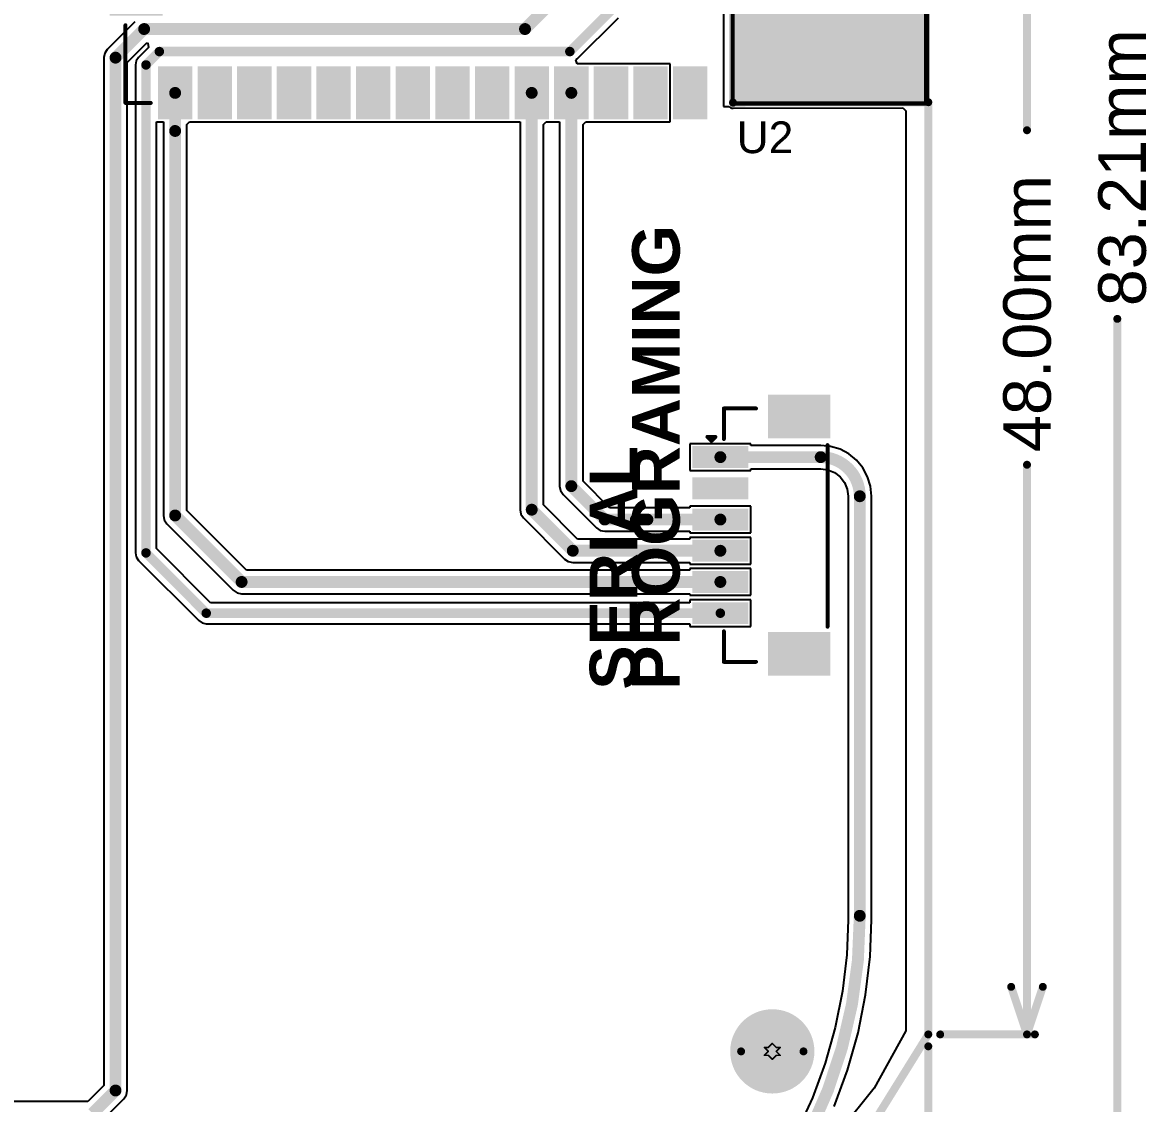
# Model space of a CAD drawing. Header units: inches. Extents: x -5 to 433, y -20 to 71.
# Drawn here: x 55.97 to 91.99, y -1.67 to 32.96 of the extents above; entities that cross this region are included whole.
import ezdxf

# ---------------------------------------------------------------- set-up
doc = ezdxf.new("R2010")
doc.units = ezdxf.units.IN
for name, color, linetype in [('Board Outline', 216, 'Continuous'), ('Bottom Layer', 5, 'Continuous'), ('Bottom Solder', 6, 'Continuous'), ('Deimensions', 6, 'Continuous'), ('Drill Drawing', 1, 'Continuous'), ('Keep-Out Layer', 6, 'Continuous'), ('Multi-Layer', 9, 'Continuous'), ('Pad Holes', 156, 'Continuous'), ('Top Layer', 1, 'Continuous'), ('Top Overlay', 2, 'Continuous'), ('Top Paste', 8, 'Continuous'), ('Top Solder', 216, 'Continuous')]:
    doc.layers.add(name, color=color, linetype=linetype)
doc.styles.add('Arial', font='', dxfattribs={"height": 0.2})
doc.styles.add('Arial_Bold', font='', dxfattribs={"height": 0.2})
doc.styles.get('Arial').set_extended_font_data('Arial')
doc.styles.get('Arial_Bold').set_extended_font_data('Arial', bold=True)

# ---------------------------------------------------------------- blocks, each defined once
blk = doc.blocks.new('38_SMD_M______10')
at = {"layer": 'Keep-Out Layer'}
blk.add_hatch(color=6, dxfattribs=at).paths.add_polyline_path([(-9.042692099999998, 10.28703302), (9.0421079, 10.28703302), (9.0421079, 16.38303302), (-9.042692099999998, 16.38303302)])
at = {"layer": 'Top Layer'}
for points in [[(-9.500000049999999, 9.330000389999999), (-8.00000051, 9.330000389999999), (-8.00000051, 8.42999965), (-9.500000049999999, 8.42999965)], [(8.00000051, 9.330000389999999), (9.500000049999999, 9.330000389999999), (9.500000049999999, 8.42999965), (8.00000051, 8.42999965)], [(-9.500000049999999, 8.060000389999999), (-8.00000051, 8.060000389999999), (-8.00000051, 7.15999965), (-9.500000049999999, 7.15999965)], [(8.00000051, 8.060000389999999), (9.500000049999999, 8.060000389999999), (9.500000049999999, 7.15999965), (8.00000051, 7.15999965)], [(-9.500000049999999, 6.790000389999999), (-8.00000051, 6.790000389999999), (-8.00000051, 5.88999965), (-9.500000049999999, 5.88999965)], [(8.00000051, 6.790000389999999), (9.500000049999999, 6.790000389999999), (9.500000049999999, 5.88999965), (8.00000051, 5.88999965)], [(-9.500000049999999, 5.52000039), (-8.00000051, 5.52000039), (-8.00000051, 4.61999965), (-9.500000049999999, 4.61999965)], [(8.00000051, 5.52000039), (9.500000049999999, 5.52000039), (9.500000049999999, 4.61999965), (8.00000051, 4.61999965)], [(-9.500000049999999, 4.250000389999999), (-8.00000051, 4.250000389999999), (-8.00000051, 3.34999965), (-9.500000049999999, 3.34999965)], [(8.00000051, 4.250000389999999), (9.500000049999999, 4.250000389999999), (9.500000049999999, 3.34999965), (8.00000051, 3.34999965)], [(-9.500000049999999, 2.98000039), (-8.00000051, 2.98000039), (-8.00000051, 2.07999965), (-9.500000049999999, 2.07999965)], [(-3.10000015, 3.01000033), (-2.19999941, 3.01000033), (-2.19999941, 2.10999959), (-3.10000015, 2.10999959)], [(-1.70000041, 3.01000033), (-0.7999996699999999, 3.01000033), (-0.7999996699999999, 2.10999959), (-1.70000041, 2.10999959)], [(-0.30000067, 3.01000033), (0.6000000699999999, 3.01000033), (0.6000000699999999, 2.10999959), (-0.30000067, 2.10999959)], [(8.00000051, 2.98000039), (9.500000049999999, 2.98000039), (9.500000049999999, 2.07999965), (8.00000051, 2.07999965)], [(-9.500000049999999, 1.71000039), (-8.00000051, 1.71000039), (-8.00000051, 0.80999965), (-9.500000049999999, 0.80999965)], [(-3.10000015, 1.61000059), (-2.19999941, 1.61000059), (-2.19999941, 0.7099998499999999), (-3.10000015, 0.7099998499999999)], [(-1.70000041, 1.61000059), (-0.7999996699999999, 1.61000059), (-0.7999996699999999, 0.7099998499999999), (-1.70000041, 0.7099998499999999)], [(-0.30000067, 1.61000059), (0.6000000699999999, 1.61000059), (0.6000000699999999, 0.7099998499999999), (-0.30000067, 0.7099998499999999)], [(8.00000051, 1.71000039), (9.500000049999999, 1.71000039), (9.500000049999999, 0.80999965), (8.00000051, 0.80999965)], [(-9.500000049999999, 0.44000039), (-8.00000051, 0.44000039), (-8.00000051, -0.46000035), (-9.500000049999999, -0.46000035)], [(8.00000051, 0.44000039), (9.500000049999999, 0.44000039), (9.500000049999999, -0.46000035), (8.00000051, -0.46000035)], [(-3.10000015, 0.21000085), (-2.19999941, 0.21000085), (-2.19999941, -0.68999989), (-3.10000015, -0.68999989)], [(-1.70000041, 0.21000085), (-0.7999996699999999, 0.21000085), (-0.7999996699999999, -0.68999989), (-1.70000041, -0.68999989)], [(-0.30000067, 0.21000085), (0.6000000699999999, 0.21000085), (0.6000000699999999, -0.68999989), (-0.30000067, -0.68999989)], [(-9.500000049999999, -0.82999961), (-8.00000051, -0.82999961), (-8.00000051, -1.73000035), (-9.500000049999999, -1.73000035)], [(8.00000051, -0.82999961), (9.500000049999999, -0.82999961), (9.500000049999999, -1.73000035), (8.00000051, -1.73000035)], [(-9.500000049999999, -2.09999961), (-8.00000051, -2.09999961), (-8.00000051, -3.00000035), (-9.500000049999999, -3.00000035)], [(8.00000051, -2.09999961), (9.500000049999999, -2.09999961), (9.500000049999999, -3.00000035), (8.00000051, -3.00000035)], [(-9.500000049999999, -3.36999961), (-8.00000051, -3.36999961), (-8.00000051, -4.270000349999999), (-9.500000049999999, -4.270000349999999)], [(8.00000051, -3.36999961), (9.500000049999999, -3.36999961), (9.500000049999999, -4.270000349999999), (8.00000051, -4.270000349999999)], [(-9.500000049999999, -4.63999961), (-8.00000051, -4.63999961), (-8.00000051, -5.54000035), (-9.500000049999999, -5.54000035)], [(8.00000051, -4.63999961), (9.500000049999999, -4.63999961), (9.500000049999999, -5.54000035), (8.00000051, -5.54000035)], [(-9.500000049999999, -5.90999961), (-8.00000051, -5.90999961), (-8.00000051, -6.810000349999999), (-9.500000049999999, -6.810000349999999)], [(8.00000051, -5.90999961), (9.500000049999999, -5.90999961), (9.500000049999999, -6.810000349999999), (8.00000051, -6.810000349999999)], [(-9.500000049999999, -7.179999609999999), (-8.00000051, -7.179999609999999), (-8.00000051, -8.080000349999999), (-9.500000049999999, -8.080000349999999)], [(8.00000051, -7.179999609999999), (9.500000049999999, -7.179999609999999), (9.500000049999999, -8.080000349999999), (8.00000051, -8.080000349999999)], [(-6.159999109999999, -9.62999979), (-6.159999109999999, -8.13000025), (-5.25999837, -8.13000025), (-5.25999837, -9.62999979)], [(-4.88999911, -9.62999979), (-4.88999911, -8.13000025), (-3.989998369999999, -8.13000025), (-3.989998369999999, -9.62999979)], [(-3.61999911, -9.62999979), (-3.61999911, -8.13000025), (-2.71999837, -8.13000025), (-2.71999837, -9.62999979)], [(-2.34999911, -9.62999979), (-2.34999911, -8.13000025), (-1.44999837, -8.13000025), (-1.44999837, -9.62999979)], [(-1.07999911, -9.62999979), (-1.07999911, -8.13000025), (-0.1799983700000001, -8.13000025), (-0.1799983699999999, -9.62999979)], [(0.1900008900000001, -9.62999979), (0.1900008899999998, -8.13000025), (1.09000163, -8.13000025), (1.09000163, -9.62999979)], [(1.46000089, -9.62999979), (1.46000089, -8.13000025), (2.36000163, -8.13000025), (2.36000163, -9.62999979)], [(2.73000089, -9.62999979), (2.73000089, -8.13000025), (3.63000163, -8.13000025), (3.63000163, -9.62999979)], [(4.00000089, -9.62999979), (4.00000089, -8.13000025), (4.900001629999999, -8.13000025), (4.900001629999999, -9.62999979)], [(5.270000889999999, -9.62999979), (5.270000889999999, -8.13000025), (6.17000163, -8.13000025), (6.17000163, -9.62999979)]]:
    blk.add_hatch(color=1, dxfattribs=at).paths.add_polyline_path(points)
at = {"layer": 'Top Overlay'}
for points in [[(-7.89911552, 15.21456444), (-5.43531552, 15.21456444), (-5.43531552, 15.74796444), (-7.89911552, 15.74796444)], [(-7.89911552, 11.58236444), (-7.187915519999999, 11.58236444), (-7.187915519999999, 15.74796444), (-7.89911552, 15.74796444)], [(-5.43531552, 15.74796444), (-6.146515519999999, 15.74796444), (-6.146515519999999, 11.58236444), (-5.43531552, 11.58236444)], [(-5.51151552, 15.21456444), (-2.97151552, 15.21456444), (-2.97151552, 15.74796444), (-5.51151552, 15.74796444)], [(-2.97151552, 13.20796444), (-2.97151552, 15.74796444), (-3.50491552, 15.74796444), (-3.50491552, 13.20796444)], [(-1.49831552, 15.21456444), (1.04168448, 15.21456444), (1.04168448, 15.74796444), (-1.49831552, 15.74796444)], [(-0.96491552, 13.20796444), (-0.96491552, 15.74796444), (-1.49831552, 15.74796444), (-1.49831552, 13.20796444)], [(0.5082844799999999, 15.74796444), (0.5082844799999999, 13.20796444), (1.04168448, 13.20796444), (1.04168448, 15.74796444)], [(2.51488448, 15.21456444), (5.05488448, 15.21456444), (5.05488448, 15.74796444), (2.51488448, 15.74796444)], [(3.04828448, 13.20796444), (3.04828448, 15.74796444), (2.51488448, 15.74796444), (2.51488448, 13.20796444)], [(5.05488448, 13.20796444), (5.05488448, 15.74796444), (4.52148448, 15.74796444), (4.52148448, 13.20796444)], [(7.06148448, 13.20796444), (7.06148448, 15.74796444), (6.52808448, 15.74796444), (6.52808448, 13.20796444)], [(-3.50491552, 13.20796444), (-0.96491552, 13.20796444), (-0.96491552, 13.74136444), (-3.50491552, 13.74136444)], [(0.5082844799999999, 13.20796444), (3.04828448, 13.20796444), (3.04828448, 13.74136444), (0.5082844799999999, 13.74136444)], [(4.52148448, 13.20796444), (7.06148448, 13.20796444), (7.06148448, 13.74136444), (4.52148448, 13.74136444)], [(-9.520572779999998, 9.3613986), (-7.540571659999999, 9.3613986), (-7.540571659999999, 9.801397719999999), (-9.520572779999998, 9.801397719999999)], [(-7.95859978, 8.327593199999999), (-7.540602139999999, 8.327593199999999), (-7.540602139999999, 9.405594599999999), (-7.95859978, 9.405594599999999)]]:
    blk.add_hatch(color=2, dxfattribs=at).paths.add_polyline_path(points)
at = {"layer": 'Top Paste'}
for points in [[(-9.500000049999999, 9.330000389999999), (-8.00000051, 9.330000389999999), (-8.00000051, 8.42999965), (-9.500000049999999, 8.42999965)], [(8.00000051, 9.330000389999999), (9.500000049999999, 9.330000389999999), (9.500000049999999, 8.42999965), (8.00000051, 8.42999965)], [(-9.500000049999999, 8.060000389999999), (-8.00000051, 8.060000389999999), (-8.00000051, 7.15999965), (-9.500000049999999, 7.15999965)], [(8.00000051, 8.060000389999999), (9.500000049999999, 8.060000389999999), (9.500000049999999, 7.15999965), (8.00000051, 7.15999965)], [(-9.500000049999999, 6.790000389999999), (-8.00000051, 6.790000389999999), (-8.00000051, 5.88999965), (-9.500000049999999, 5.88999965)], [(8.00000051, 6.790000389999999), (9.500000049999999, 6.790000389999999), (9.500000049999999, 5.88999965), (8.00000051, 5.88999965)], [(-9.500000049999999, 5.52000039), (-8.00000051, 5.52000039), (-8.00000051, 4.61999965), (-9.500000049999999, 4.61999965)], [(8.00000051, 5.52000039), (9.500000049999999, 5.52000039), (9.500000049999999, 4.61999965), (8.00000051, 4.61999965)], [(-9.500000049999999, 4.250000389999999), (-8.00000051, 4.250000389999999), (-8.00000051, 3.34999965), (-9.500000049999999, 3.34999965)], [(8.00000051, 4.250000389999999), (9.500000049999999, 4.250000389999999), (9.500000049999999, 3.34999965), (8.00000051, 3.34999965)], [(-9.500000049999999, 2.98000039), (-8.00000051, 2.98000039), (-8.00000051, 2.07999965), (-9.500000049999999, 2.07999965)], [(-3.10000015, 3.01000033), (-2.19999941, 3.01000033), (-2.19999941, 2.10999959), (-3.10000015, 2.10999959)], [(-1.70000041, 3.01000033), (-0.7999996699999999, 3.01000033), (-0.7999996699999999, 2.10999959), (-1.70000041, 2.10999959)], [(-0.30000067, 3.01000033), (0.6000000699999999, 3.01000033), (0.6000000699999999, 2.10999959), (-0.30000067, 2.10999959)], [(8.00000051, 2.98000039), (9.500000049999999, 2.98000039), (9.500000049999999, 2.07999965), (8.00000051, 2.07999965)], [(-9.500000049999999, 1.71000039), (-8.00000051, 1.71000039), (-8.00000051, 0.80999965), (-9.500000049999999, 0.80999965)], [(-3.10000015, 1.61000059), (-2.19999941, 1.61000059), (-2.19999941, 0.7099998499999999), (-3.10000015, 0.7099998499999999)], [(-1.70000041, 1.61000059), (-0.7999996699999999, 1.61000059), (-0.7999996699999999, 0.7099998499999999), (-1.70000041, 0.7099998499999999)], [(-0.30000067, 1.61000059), (0.6000000699999999, 1.61000059), (0.6000000699999999, 0.7099998499999999), (-0.30000067, 0.7099998499999999)], [(8.00000051, 1.71000039), (9.500000049999999, 1.71000039), (9.500000049999999, 0.80999965), (8.00000051, 0.80999965)], [(-9.500000049999999, 0.44000039), (-8.00000051, 0.44000039), (-8.00000051, -0.46000035), (-9.500000049999999, -0.46000035)], [(8.00000051, 0.44000039), (9.500000049999999, 0.44000039), (9.500000049999999, -0.46000035), (8.00000051, -0.46000035)], [(-3.10000015, 0.21000085), (-2.19999941, 0.21000085), (-2.19999941, -0.68999989), (-3.10000015, -0.68999989)], [(-1.70000041, 0.21000085), (-0.7999996699999999, 0.21000085), (-0.7999996699999999, -0.68999989), (-1.70000041, -0.68999989)], [(-0.30000067, 0.21000085), (0.6000000699999999, 0.21000085), (0.6000000699999999, -0.68999989), (-0.30000067, -0.68999989)], [(-9.500000049999999, -0.82999961), (-8.00000051, -0.82999961), (-8.00000051, -1.73000035), (-9.500000049999999, -1.73000035)], [(8.00000051, -0.82999961), (9.500000049999999, -0.82999961), (9.500000049999999, -1.73000035), (8.00000051, -1.73000035)], [(-9.500000049999999, -2.09999961), (-8.00000051, -2.09999961), (-8.00000051, -3.00000035), (-9.500000049999999, -3.00000035)], [(8.00000051, -2.09999961), (9.500000049999999, -2.09999961), (9.500000049999999, -3.00000035), (8.00000051, -3.00000035)], [(-9.500000049999999, -3.36999961), (-8.00000051, -3.36999961), (-8.00000051, -4.270000349999999), (-9.500000049999999, -4.270000349999999)], [(8.00000051, -3.36999961), (9.500000049999999, -3.36999961), (9.500000049999999, -4.270000349999999), (8.00000051, -4.270000349999999)], [(-9.500000049999999, -4.63999961), (-8.00000051, -4.63999961), (-8.00000051, -5.54000035), (-9.500000049999999, -5.54000035)], [(8.00000051, -4.63999961), (9.500000049999999, -4.63999961), (9.500000049999999, -5.54000035), (8.00000051, -5.54000035)], [(-9.500000049999999, -5.90999961), (-8.00000051, -5.90999961), (-8.00000051, -6.810000349999999), (-9.500000049999999, -6.810000349999999)], [(8.00000051, -5.90999961), (9.500000049999999, -5.90999961), (9.500000049999999, -6.810000349999999), (8.00000051, -6.810000349999999)], [(-9.500000049999999, -7.179999609999999), (-8.00000051, -7.179999609999999), (-8.00000051, -8.080000349999999), (-9.500000049999999, -8.080000349999999)], [(8.00000051, -7.179999609999999), (9.500000049999999, -7.179999609999999), (9.500000049999999, -8.080000349999999), (8.00000051, -8.080000349999999)], [(-6.159999109999999, -9.62999979), (-6.159999109999999, -8.13000025), (-5.25999837, -8.13000025), (-5.25999837, -9.62999979)], [(-4.88999911, -9.62999979), (-4.88999911, -8.13000025), (-3.989998369999999, -8.13000025), (-3.989998369999999, -9.62999979)], [(-3.61999911, -9.62999979), (-3.61999911, -8.13000025), (-2.71999837, -8.13000025), (-2.71999837, -9.62999979)], [(-2.34999911, -9.62999979), (-2.34999911, -8.13000025), (-1.44999837, -8.13000025), (-1.44999837, -9.62999979)], [(-1.07999911, -9.62999979), (-1.07999911, -8.13000025), (-0.1799983700000001, -8.13000025), (-0.1799983699999999, -9.62999979)], [(0.1900008900000001, -9.62999979), (0.1900008899999998, -8.13000025), (1.09000163, -8.13000025), (1.09000163, -9.62999979)], [(1.46000089, -9.62999979), (1.46000089, -8.13000025), (2.36000163, -8.13000025), (2.36000163, -9.62999979)], [(2.73000089, -9.62999979), (2.73000089, -8.13000025), (3.63000163, -8.13000025), (3.63000163, -9.62999979)], [(4.00000089, -9.62999979), (4.00000089, -8.13000025), (4.900001629999999, -8.13000025), (4.900001629999999, -9.62999979)], [(5.270000889999999, -9.62999979), (5.270000889999999, -8.13000025), (6.17000163, -8.13000025), (6.17000163, -9.62999979)]]:
    blk.add_hatch(color=8, dxfattribs=at).paths.add_polyline_path(points)
at = {"layer": 'Top Solder'}
for points in [[(-9.601600049999998, 9.43160039), (-7.89840051, 9.43160039), (-7.89840051, 8.32839965), (-9.601600049999998, 8.32839965)], [(7.89840051, 9.43160039), (9.601600049999998, 9.43160039), (9.601600049999998, 8.32839965), (7.89840051, 8.32839965)], [(-9.601600049999998, 8.161600389999998), (-7.89840051, 8.161600389999998), (-7.89840051, 7.058399649999999), (-9.601600049999998, 7.058399649999999)], [(7.89840051, 8.161600389999998), (9.601600049999998, 8.161600389999998), (9.601600049999998, 7.058399649999999), (7.89840051, 7.058399649999999)], [(-9.601600049999998, 6.89160039), (-7.89840051, 6.89160039), (-7.89840051, 5.78839965), (-9.601600049999998, 5.78839965)], [(7.89840051, 6.89160039), (9.601600049999998, 6.89160039), (9.601600049999998, 5.78839965), (7.89840051, 5.78839965)], [(-9.601600049999998, 5.621600389999999), (-7.89840051, 5.621600389999999), (-7.89840051, 4.51839965), (-9.601600049999998, 4.51839965)], [(7.89840051, 5.621600389999999), (9.601600049999998, 5.621600389999999), (9.601600049999998, 4.51839965), (7.89840051, 4.51839965)], [(-9.601600049999998, 4.35160039), (-7.89840051, 4.35160039), (-7.89840051, 3.24839965), (-9.601600049999998, 3.24839965)], [(7.89840051, 4.35160039), (9.601600049999998, 4.35160039), (9.601600049999998, 3.24839965), (7.89840051, 3.24839965)], [(-9.601600049999998, 3.08160039), (-7.89840051, 3.08160039), (-7.89840051, 1.97839965), (-9.601600049999998, 1.97839965)], [(-3.20160015, 3.11160033), (-2.09839941, 3.11160033), (-2.09839941, 2.00839959), (-3.20160015, 2.00839959)], [(-1.80160041, 3.11160033), (-0.69839967, 3.11160033), (-0.69839967, 2.00839959), (-1.80160041, 2.00839959)], [(-0.40160067, 3.11160033), (0.7016000699999999, 3.11160033), (0.7016000699999999, 2.00839959), (-0.40160067, 2.00839959)], [(7.89840051, 3.08160039), (9.601600049999998, 3.08160039), (9.601600049999998, 1.97839965), (7.89840051, 1.97839965)], [(-9.601600049999998, 1.81160039), (-7.89840051, 1.81160039), (-7.89840051, 0.70839965), (-9.601600049999998, 0.70839965)], [(7.89840051, 1.81160039), (9.601600049999998, 1.81160039), (9.601600049999998, 0.70839965), (7.89840051, 0.70839965)], [(-3.20160015, 1.71160059), (-2.09839941, 1.71160059), (-2.09839941, 0.60839985), (-3.20160015, 0.60839985)], [(-1.80160041, 1.71160059), (-0.69839967, 1.71160059), (-0.69839967, 0.60839985), (-1.80160041, 0.60839985)], [(-0.40160067, 1.71160059), (0.7016000699999999, 1.71160059), (0.7016000699999999, 0.60839985), (-0.40160067, 0.60839985)], [(-9.601600049999998, 0.54160039), (-7.89840051, 0.54160039), (-7.89840051, -0.56160035), (-9.601600049999998, -0.56160035)], [(7.89840051, 0.54160039), (9.601600049999998, 0.54160039), (9.601600049999998, -0.56160035), (7.89840051, -0.56160035)], [(-3.20160015, 0.31160085), (-2.09839941, 0.31160085), (-2.09839941, -0.79159989), (-3.20160015, -0.79159989)], [(-1.80160041, 0.31160085), (-0.69839967, 0.31160085), (-0.69839967, -0.79159989), (-1.80160041, -0.79159989)], [(-0.40160067, 0.31160085), (0.7016000699999999, 0.31160085), (0.7016000699999999, -0.79159989), (-0.40160067, -0.79159989)], [(-9.601600049999998, -0.72839961), (-7.89840051, -0.72839961), (-7.89840051, -1.83160035), (-9.601600049999998, -1.83160035)], [(7.89840051, -0.72839961), (9.601600049999998, -0.72839961), (9.601600049999998, -1.83160035), (7.89840051, -1.83160035)], [(-9.601600049999998, -1.99839961), (-7.89840051, -1.99839961), (-7.89840051, -3.10160035), (-9.601600049999998, -3.10160035)], [(7.89840051, -1.99839961), (9.601600049999998, -1.99839961), (9.601600049999998, -3.10160035), (7.89840051, -3.10160035)], [(-9.601600049999998, -3.268399609999999), (-7.89840051, -3.268399609999999), (-7.89840051, -4.37160035), (-9.601600049999998, -4.37160035)], [(7.89840051, -3.268399609999999), (9.601600049999998, -3.268399609999999), (9.601600049999998, -4.37160035), (7.89840051, -4.37160035)], [(-9.601600049999998, -4.53839961), (-7.89840051, -4.53839961), (-7.89840051, -5.64160035), (-9.601600049999998, -5.64160035)], [(7.89840051, -4.53839961), (9.601600049999998, -4.53839961), (9.601600049999998, -5.64160035), (7.89840051, -5.64160035)], [(-9.601600049999998, -5.808399609999999), (-7.89840051, -5.808399609999999), (-7.89840051, -6.91160035), (-9.601600049999998, -6.91160035)], [(7.89840051, -5.808399609999999), (9.601600049999998, -5.808399609999999), (9.601600049999998, -6.91160035), (7.89840051, -6.91160035)], [(-9.601600049999998, -7.078399609999999), (-7.89840051, -7.078399609999999), (-7.89840051, -8.18160035), (-9.601600049999998, -8.18160035)], [(7.89840051, -7.078399609999999), (9.601600049999998, -7.078399609999999), (9.601600049999998, -8.18160035), (7.89840051, -8.18160035)], [(-6.26159911, -9.731599789999999), (-6.26159911, -8.02840025), (-5.15839837, -8.02840025), (-5.15839837, -9.731599789999999)], [(-4.991599109999999, -9.731599789999999), (-4.991599109999999, -8.02840025), (-3.88839837, -8.02840025), (-3.88839837, -9.731599789999999)], [(-3.72159911, -9.731599789999999), (-3.72159911, -8.02840025), (-2.61839837, -8.02840025), (-2.61839837, -9.731599789999999)], [(-2.45159911, -9.731599789999999), (-2.45159911, -8.02840025), (-1.34839837, -8.02840025), (-1.34839837, -9.731599789999999)], [(-1.18159911, -9.731599789999999), (-1.18159911, -8.02840025), (-0.0783983700000001, -8.02840025), (-0.0783983699999999, -9.731599789999999)], [(0.0884008900000001, -9.731599789999999), (0.0884008899999998, -8.02840025), (1.19160163, -8.02840025), (1.19160163, -9.731599789999999)], [(1.35840089, -9.731599789999999), (1.35840089, -8.02840025), (2.46160163, -8.02840025), (2.46160163, -9.731599789999999)], [(2.62840089, -9.731599789999999), (2.62840089, -8.02840025), (3.73160163, -8.02840025), (3.73160163, -9.731599789999999)], [(3.89840089, -9.731599789999999), (3.89840089, -8.02840025), (5.00160163, -8.02840025), (5.00160163, -9.731599789999999)], [(5.16840089, -9.731599789999999), (5.16840089, -8.02840025), (6.27160163, -8.02840025), (6.27160163, -9.731599789999999)]]:
    blk.add_hatch(color=216, dxfattribs=at).paths.add_polyline_path(points)
at = {"layer": 'Top Overlay'}
for points, const_width in [([(-9.0956003, 16.43400066), (9.0910029, 16.4340032)], 0.127), ([(-9.0956003, 10.24400034), (-9.0956003, 16.43400066)], 0.127), ([(9.0910029, 10.24400288), (9.0910029, 16.4340032)], 0.127), ([(-9.0956003, 10.24400034), (9.08580606, 10.24400288)], 0.127), ([(-9.8044, 8.737599999999999), (-9.8044, 8.991599999999998)], 0.1999996), ([(-9.6774, 8.8646), (-9.8044, 8.991599999999998)], 0.1999996), ([(-9.8044, 8.737599999999999), (-9.6774, 8.8646)], 0.1999996), ([(-9.0891995, -9.222201519999999), (-9.0891995, -8.40940152)], 0.127), ([(9.0718005, -9.222201519999999), (9.0718005, -8.40940152)], 0.127), ([(-6.599999499999999, -9.222201519999999), (-9.0891995, -9.222201519999999)], 0.127), ([(9.0718005, -9.222201519999999), (6.582600499999999, -9.222201519999999)], 0.127)]:
    blk.add_lwpolyline(points, dxfattribs=dict(at, const_width=const_width))
for points, const_width in [([(-9.1273503, 16.43400066, 1), (-9.0638503, 16.43400066, 1)], 0.0635), ([(-9.1273503, 16.43400066, 1), (-9.0638503, 16.43400066, 1)], 0.0635), ([(9.0592529, 16.4340032, 1), (9.1227529, 16.4340032, 1)], 0.0635), ([(9.0592529, 16.4340032, 1), (9.1227529, 16.4340032, 1)], 0.0635), ([(-9.1273503, 10.24400034, 1), (-9.0638503, 10.24400034, 1)], 0.0635), ([(-9.1273503, 10.24400034, 1), (-9.0638503, 10.24400034, 1)], 0.0635), ([(9.05405606, 10.24400288, 1), (9.11755606, 10.24400288, 1)], 0.0635), ([(9.0592529, 10.24400288, 1), (9.1227529, 10.24400288, 1)], 0.0635), ([(-9.854399899999999, 8.991599999999998, 1), (-9.7544001, 8.991599999999998, 1)], 0.0999998), ([(-9.854399899999999, 8.991599999999998, 1), (-9.7544001, 8.991599999999998, 1)], 0.0999998), ([(-9.854399899999999, 8.737599999999999, 1), (-9.7544001, 8.737599999999999, 1)], 0.0999998), ([(-9.854399899999999, 8.737599999999999, 1), (-9.7544001, 8.737599999999999, 1)], 0.0999998), ([(-9.7273999, 8.8646, 1), (-9.6274001, 8.8646, 1)], 0.0999998), ([(-9.7273999, 8.8646, 1), (-9.6274001, 8.8646, 1)], 0.0999998), ([(-9.120949499999998, -8.40940152, 1), (-9.057449499999999, -8.40940152, 1)], 0.0635), ([(9.0400505, -8.40940152, 1), (9.103550499999999, -8.40940152, 1)], 0.0635), ([(-9.120949499999998, -9.222201519999999, 1), (-9.057449499999999, -9.222201519999999, 1)], 0.0635), ([(-9.120949499999998, -9.222201519999999, 1), (-9.057449499999999, -9.222201519999999, 1)], 0.0635), ([(-6.6317495, -9.222201519999999, 1), (-6.568249499999999, -9.222201519999999, 1)], 0.0635), ([(6.5508505, -9.222201519999999, 1), (6.6143505, -9.222201519999999, 1)], 0.0635), ([(9.0400505, -9.222201519999999, 1), (9.103550499999999, -9.222201519999999, 1)], 0.0635), ([(9.0400505, -9.222201519999999, 1), (9.103550499999999, -9.222201519999999, 1)], 0.0635)]:
    blk.add_lwpolyline(points, format="xyb", close=True, dxfattribs=dict(at, const_width=const_width))
blk = doc.blocks.new('V________T______27')
at = {"layer": 'Top Layer'}
for points in [[(-4.39999755, 2.16249885), (-3.199997409999999, 2.16249885), (-3.199997409999999, 0.36249991), (-4.39999755, 0.36249991)], [(3.20000249, 2.16249885), (4.400002629999999, 2.16249885), (4.400002629999999, 0.36249991), (3.20000249, 0.36249991)], [(-2.74999704, -0.46249971), (-2.24999804, -0.46249971), (-2.24999804, -2.06249905), (-2.74999704, -2.06249905)], [(-1.7499965, -0.46249971), (-1.2499975, -0.46249971), (-1.2499975, -2.06249905), (-1.7499965, -2.06249905)], [(-0.7499959599999999, -0.46249971), (-0.24999696, -0.46249971), (-0.24999696, -2.06249905), (-0.7499959599999999, -2.06249905)], [(0.25000204, -0.46249971), (0.75000104, -0.46249971), (0.75000104, -2.06249905), (0.25000204, -2.06249905)], [(1.25000258, -0.46249971), (1.75000158, -0.46249971), (1.75000158, -2.06249905), (1.25000258, -2.06249905)], [(2.25000312, -0.46249971), (2.75000212, -0.46249971), (2.75000212, -2.06249905), (2.25000312, -2.06249905)]]:
    blk.add_hatch(color=1, dxfattribs=at).paths.add_polyline_path(points)
at = {"layer": 'Top Paste'}
for points in [[(-4.39999755, 2.16249885), (-3.199997409999999, 2.16249885), (-3.199997409999999, 0.36249991), (-4.39999755, 0.36249991)], [(3.20000249, 2.16249885), (4.400002629999999, 2.16249885), (4.400002629999999, 0.36249991), (3.20000249, 0.36249991)], [(-2.74999704, -0.46249971), (-2.24999804, -0.46249971), (-2.24999804, -2.06249905), (-2.74999704, -2.06249905)], [(-1.7499965, -0.46249971), (-1.2499975, -0.46249971), (-1.2499975, -2.06249905), (-1.7499965, -2.06249905)], [(-0.7499959599999999, -0.46249971), (-0.24999696, -0.46249971), (-0.24999696, -2.06249905), (-0.7499959599999999, -2.06249905)], [(0.25000204, -0.46249971), (0.75000104, -0.46249971), (0.75000104, -2.06249905), (0.25000204, -2.06249905)], [(1.25000258, -0.46249971), (1.75000158, -0.46249971), (1.75000158, -2.06249905), (1.25000258, -2.06249905)], [(2.25000312, -0.46249971), (2.75000212, -0.46249971), (2.75000212, -2.06249905), (2.25000312, -2.06249905)]]:
    blk.add_hatch(color=8, dxfattribs=at).paths.add_polyline_path(points)
at = {"layer": 'Top Solder'}
for points in [[(-4.50159755, 2.26409885), (-3.09839741, 2.26409885), (-3.09839741, 0.26089991), (-4.50159755, 0.26089991)], [(3.09840249, 2.26409885), (4.50160263, 2.26409885), (4.50160263, 0.26089991), (3.09840249, 0.26089991)], [(-2.85159704, -0.36089971), (-2.14839804, -0.36089971), (-2.14839804, -2.16409905), (-2.85159704, -2.16409905)], [(-1.8515965, -0.36089971), (-1.1483975, -0.36089971), (-1.1483975, -2.16409905), (-1.8515965, -2.16409905)], [(-0.8515959599999999, -0.36089971), (-0.14839696, -0.36089971), (-0.14839696, -2.16409905), (-0.8515959599999999, -2.16409905)], [(0.14840204, -0.36089971), (0.8516010399999999, -0.36089971), (0.8516010399999999, -2.16409905), (0.14840204, -2.16409905)], [(1.14840258, -0.36089971), (1.85160158, -0.36089971), (1.85160158, -2.16409905), (1.14840258, -2.16409905)], [(2.14840312, -0.36089971), (2.85160212, -0.36089971), (2.85160212, -2.16409905), (2.14840312, -2.16409905)]]:
    blk.add_hatch(color=216, dxfattribs=at).paths.add_polyline_path(points)
at = {"layer": 'Top Overlay', "const_width": 0.127}
for points in [[(2.9322014, 2.1731986), (-2.884398599999999, 2.1731986)], [(-4.0591994, -1.15000024), (-4.0591994, -0.12040108)], [(4.059204479999999, -1.15000024), (4.059204479999999, -0.12040108)], [(-3.08040024, -1.15000024), (-4.0591994, -1.15000024)], [(-3.1496, -1.6764), (-3.1496, -1.4224)], [(-3.0226, -1.5494), (-3.1496, -1.4224)], [(4.059204479999999, -1.15000024), (3.08040532, -1.15000024)], [(-3.1496, -1.6764), (-3.0226, -1.5494)]]:
    blk.add_lwpolyline(points, dxfattribs=at)
at = {"layer": 'Top Overlay', "const_width": 0.0635}
for points in [[(-2.9161486, 2.1731986, 1), (-2.8526486, 2.1731986, 1)], [(2.9004514, 2.1731986, 1), (2.9639514, 2.1731986, 1)], [(-4.0909494, -0.12040108, 1), (-4.0274494, -0.12040108, 1)], [(4.02745448, -0.12040108, 1), (4.09095448, -0.12040108, 1)], [(-4.0909494, -1.15000024, 1), (-4.0274494, -1.15000024, 1)], [(-4.0909494, -1.15000024, 1), (-4.0274494, -1.15000024, 1)], [(-3.18135, -1.4224, 1), (-3.11785, -1.4224, 1)], [(-3.18135, -1.4224, 1), (-3.11785, -1.4224, 1)], [(-3.11215024, -1.15000024, 1), (-3.04865024, -1.15000024, 1)], [(3.04865532, -1.15000024, 1), (3.11215532, -1.15000024, 1)], [(4.02745448, -1.15000024, 1), (4.09095448, -1.15000024, 1)], [(4.02745448, -1.15000024, 1), (4.09095448, -1.15000024, 1)], [(-3.18135, -1.6764, 1), (-3.11785, -1.6764, 1)], [(-3.18135, -1.6764, 1), (-3.11785, -1.6764, 1)], [(-3.05435, -1.5494, 1), (-2.99085, -1.5494, 1)], [(-3.05435, -1.5494, 1), (-2.99085, -1.5494, 1)]]:
    blk.add_lwpolyline(points, format="xyb", close=True, dxfattribs=at)

msp = doc.modelspace()

# ---------------------------------------------------------------- hatches: boundary and pattern name
at = {"layer": 'Bottom Layer'}
h = msp.add_hatch(color=5, dxfattribs=at)
edge = h.paths.add_edge_path()
edge.add_arc((79.99999747999999, 0), 1.29999994, 0, 360)
at = {"layer": 'Bottom Solder'}
h = msp.add_hatch(color=6, dxfattribs=at)
edge = h.paths.add_edge_path()
edge.add_arc((79.99999747999999, 0), 1.34999984, 0, 360)
at = {"layer": 'Multi-Layer'}
h = msp.add_hatch(color=9, dxfattribs=at)
edge = h.paths.add_edge_path()
edge.add_arc((79.99999747999999, 0), 1.29999994, 0, 360)
at = {"layer": 'Pad Holes'}
h = msp.add_hatch(color=7, dxfattribs=at)
edge = h.paths.add_edge_path()
edge.add_arc((79.99999747999999, 0), 1.00000054, 0, 360)
at = {"layer": 'Top Layer'}
h = msp.add_hatch(color=1, dxfattribs=at)
edge = h.paths.add_edge_path()
edge.add_arc((79.99999747999999, 0), 1.29999994, 0, 360)
at = {"layer": 'Top Solder'}
h = msp.add_hatch(color=216, dxfattribs=at)
edge = h.paths.add_edge_path()
edge.add_arc((79.99999747999999, 0), 1.34999984, 0, 360)

# ---------------------------------------------------------------- linework, layer by layer
at = {"layer": 'Board Outline', "const_width": 0.254}
for points in [[(78.74, 30.39272305999999), (78.74, 48.53272234)], [(78.74, 30.39905528), (84.999957, 30.41005094)], [(84.99995192, 30.41035066), (84.99995953999999, 0.54372002)]]:
    msp.add_lwpolyline(points, dxfattribs=at)
at = {"layer": 'Board Outline', "const_width": 0.127}
for points in [[(78.6765, 30.39905528, 1), (78.8035, 30.39905528, 1)], [(78.6765, 30.39272305999999, 1), (78.8035, 30.39272305999999, 1)], [(84.93645192, 30.41035066, 1), (85.06345191999999, 30.41035066, 1)], [(84.93645699999999, 30.41005094, 1), (85.063457, 30.41005094, 1)], [(84.93645954, 0.54372002, 1), (85.06345954, 0.54372002, 1)], [(84.93645954, 0.54371748, 1), (85.06345954, 0.54371748, 1)], [(78.93649694, 0, 1), (79.06349694, 0, 1)], [(78.93649694, 0, 1), (79.06349694, 0, 1)], [(80.93649801999999, 0, 1), (81.06349802, 0, 1)], [(80.93649801999999, 0, 1), (81.06349802, 0, 1)]]:
    msp.add_lwpolyline(points, format="xyb", close=True, dxfattribs=at)
at = {"layer": 'Board Outline', "const_width": 0.254}
for points in [[(78.99999693999999, 0, -0.9999999999999999), (80.99999802, 0)], [(84.99995953999999, 0.54371748, -0.1328661080866542), (72.1950042, -12.50003088)], [(80.99999802, 0, -0.9999999999999999), (78.99999693999999, 0)]]:
    msp.add_lwpolyline(points, format="xyb", dxfattribs=at)
at = {"layer": 'Deimensions', "const_width": 0.254}
for points in [[(88.1634, 29.51159706), (88.1634, 48.543718)], [(91.059, -12.50003088), (91.059, 23.46954412)], [(88.1634, 0.54372002), (88.1634, 18.796)], [(87.6554, 2.06772002), (88.1634, 0.54372002)], [(88.1634, 0.54372002), (88.67139999999999, 2.06772002)], [(85.38095953999999, 0.54372002), (88.41739999999999, 0.54372002)], [(84.99995953999999, -18.6944), (84.99995953999999, 0.16271748)]]:
    msp.add_lwpolyline(points, dxfattribs=at)
at = {"layer": 'Deimensions', "const_width": 0.127}
for points in [[(88.0999, 29.51159706, 1), (88.2269, 29.51159706, 1)], [(90.99549999999999, 23.46954412, 1), (91.12249999999999, 23.46954412, 1)], [(88.0999, 18.796, 1), (88.2269, 18.796, 1)], [(87.5919, 2.06772002, 1), (87.71889999999999, 2.06772002, 1)], [(88.6079, 2.06772002, 1), (88.7349, 2.06772002, 1)], [(85.31745954, 0.54372002, 1), (85.44445954, 0.54372002, 1)], [(88.0999, 0.54372002, 1), (88.2269, 0.54372002, 1)], [(88.0999, 0.54372002, 1), (88.2269, 0.54372002, 1)], [(88.0999, 0.54372002, 1), (88.2269, 0.54372002, 1)], [(88.3539, 0.54372002, 1), (88.48089999999999, 0.54372002, 1)], [(84.93645954, 0.16271748, 1), (85.06345954, 0.16271748, 1)]]:
    msp.add_lwpolyline(points, format="xyb", close=True, dxfattribs=at)
at = {"layer": 'Drill Drawing', "const_width": 0.0508}
for points in [[(79.74599747999999, 0.127), (79.87299748, 0)], [(79.74599747999999, 0.127), (79.87299748, 0.127)], [(79.74599747999999, -0.127), (79.87299748, 0)], [(79.87299748, 0.127), (79.99999747999999, 0.254)], [(79.99999747999999, 0.254), (80.12699748, 0.127)], [(80.12699748, 0.127), (80.25399748, 0.127)], [(80.12699748, 0), (80.25399748, 0.127)], [(80.12699748, 0), (80.25399748, -0.127)], [(79.74599747999999, -0.127), (79.87299748, -0.127)], [(79.87299748, -0.127), (79.99999747999999, -0.254)], [(79.99999747999999, -0.254), (80.12699748, -0.127)], [(80.12699748, -0.127), (80.25399748, -0.127)]]:
    msp.add_lwpolyline(points, dxfattribs=at)
at = {"layer": 'Drill Drawing', "const_width": 0.0254}
for points in [[(79.73329747999999, 0.127, 1), (79.75869748, 0.127, 1)], [(79.73329747999999, 0.127, 1), (79.75869748, 0.127, 1)], [(79.86029748, 0.127, 1), (79.88569747999999, 0.127, 1)], [(79.86029748, 0.127, 1), (79.88569747999999, 0.127, 1)], [(79.86029748, 0, 1), (79.88569747999999, 0, 1)], [(79.86029748, 0, 1), (79.88569747999999, 0, 1)], [(79.98729748, 0.254, 1), (80.01269748, 0.254, 1)], [(79.98729748, 0.254, 1), (80.01269748, 0.254, 1)], [(80.11429748, 0.127, 1), (80.13969748, 0.127, 1)], [(80.11429748, 0.127, 1), (80.13969748, 0.127, 1)], [(80.11429748, 0, 1), (80.13969748, 0, 1)], [(80.11429748, 0, 1), (80.13969748, 0, 1)], [(80.24129748, 0.127, 1), (80.26669747999999, 0.127, 1)], [(80.24129748, 0.127, 1), (80.26669747999999, 0.127, 1)], [(79.73329747999999, -0.127, 1), (79.75869748, -0.127, 1)], [(79.73329747999999, -0.127, 1), (79.75869748, -0.127, 1)], [(79.86029748, -0.127, 1), (79.88569747999999, -0.127, 1)], [(79.86029748, -0.127, 1), (79.88569747999999, -0.127, 1)], [(79.98729748, -0.254, 1), (80.01269748, -0.254, 1)], [(79.98729748, -0.254, 1), (80.01269748, -0.254, 1)], [(80.11429748, -0.127, 1), (80.13969748, -0.127, 1)], [(80.11429748, -0.127, 1), (80.13969748, -0.127, 1)], [(80.24129748, -0.127, 1), (80.26669747999999, -0.127, 1)], [(80.24129748, -0.127, 1), (80.26669747999999, -0.127, 1)]]:
    msp.add_lwpolyline(points, format="xyb", close=True, dxfattribs=at)
at = {"layer": 'Multi-Layer'}
for p, q in [((78.73999745999998, 30.3971071), (78.74, 48.5327198)), ((84.9999697, 48.543718), (84.9999697, 30.41073674)), ((84.9999697, 30.41073674), (78.73999745999998, 30.3971071))]:
    msp.add_line(p, q, dxfattribs=at)
at = {"layer": 'Top Layer'}
for p, q in [((78.4352, 45.69581412), (78.4352, 30.2768)), ((59.56361975999999, 32.98379992), (58.68310843999999, 32.10328605999999)), ((73.74898889999999, 31.7946659), (75.0664615, 33.11213849999999)), ((58.68310843999999, 32.10328605999999), (58.60170652, 31.98146003999999)), ((59.32415364, 31.68221502), (59.94471627999999, 32.30277512)), ((60.00755842, 32.16411144), (59.6864694, 31.84302242)), ((59.94471627999999, 32.30277512), (59.97154883999999, 32.3077078)), ((59.97154883999999, 32.3077078), (59.97835857999999, 32.30293514)), ((59.97835857999999, 32.30293514), (60.00755842, 32.16411144)), ((58.60170652, 31.98146003999999), (58.57312136, 31.837757)), ((58.57312136, 31.837757), (58.57312136, -1.09655102)), ((59.61349011999999, 31.73379988), (59.58786152, 31.60496092)), ((59.6864694, 31.84302242), (59.61349011999999, 31.73379988)), ((73.70219447999999, 31.7633985), (73.74898889999999, 31.7946659)), ((73.74071866, 31.63639849999999), (73.70219447999999, 31.7633985)), ((59.32415364, -1.25209554), (59.32415364, 31.68221502)), ((59.58786152, 31.60496092), (59.58786152, 15.97067164)), ((74.07359836, 31.63639849999999), (73.74071866, 31.63639849999999)), ((74.2006009, 31.63640104), (74.07359836, 31.63639849999999)), ((74.31320163999999, 31.63639849999999), (74.2006009, 31.63640104)), ((75.34359836, 31.63639849999999), (74.31320163999999, 31.63639849999999)), ((75.4706009, 31.63640104), (75.34359836, 31.63639849999999)), ((75.58320164, 31.63639849999999), (75.4706009, 31.63640104)), ((76.72619909999999, 31.63639849999999), (75.58320164, 31.63639849999999)), ((76.72619909999999, 29.7808015), (76.72619909999999, 31.63639849999999)), ((78.4352, 30.2768), (78.60654586, 30.2768)), ((78.60654586, 30.2768), (78.61181128, 30.26892092)), ((78.61181128, 30.26892092), (78.61197891999998, 30.26880916)), ((78.61197891999998, 30.26880916), (78.61209068, 30.26864152)), ((78.61209068, 30.26864152), (78.64152166, 30.24906828)), ((78.64152166, 30.24906828), (78.67062498, 30.22962458)), ((78.67062498, 30.22962458), (78.67082056, 30.22958648)), ((78.67082056, 30.22958648), (78.6709882, 30.22947472)), ((78.6709882, 30.22947472), (78.7055322, 30.22268022)), ((78.7055322, 30.22268022), (78.73999745999998, 30.21582476)), ((78.73999745999998, 30.21582476), (78.74019304, 30.21586286)), ((78.74019304, 30.21586286), (78.74039116, 30.21582476)), ((78.74039116, 30.21582476), (84.18646104, 30.22768148)), ((84.18646104, 30.22768148), (84.27636179999999, 30.1379763)), ((84.27636179999999, 30.1379763), (84.27636179999999, 0.65840102)), ((60.26120027999999, 16.11012526), (60.26120027999999, 29.7808015)), ((60.26120027999999, 29.7808015), (60.48288385999999, 29.7808015)), ((60.48288385999999, 29.7808015), (60.48288385999999, 29.4894)), ((61.23391613999999, 29.69099726), (61.32372038, 29.7808015)), ((61.23391613999999, 29.4894), (61.23391613999999, 29.69099726)), ((61.32372038, 29.7808015), (61.4861991, 29.78079896)), ((61.4861991, 29.78079896), (61.61320163999999, 29.7808015)), ((61.61320163999999, 29.7808015), (62.64359836, 29.7808015)), ((62.64359836, 29.7808015), (62.7561991, 29.78079896)), ((62.7561991, 29.78079896), (62.88320164, 29.7808015)), ((62.88320164, 29.7808015), (63.91359835999999, 29.7808015)), ((63.91359835999999, 29.7808015), (64.02619909999999, 29.78079896)), ((64.02619909999999, 29.78079896), (64.15320163999999, 29.7808015)), ((64.15320163999999, 29.7808015), (65.18359836, 29.7808015)), ((65.18359836, 29.7808015), (65.2961991, 29.78079896)), ((65.2961991, 29.78079896), (65.42320163999999, 29.7808015)), ((65.42320163999999, 29.7808015), (66.45359836, 29.7808015)), ((66.45359836, 29.7808015), (66.56619909999999, 29.78079896)), ((66.56619909999999, 29.78079896), (66.69320164, 29.7808015)), ((66.69320164, 29.7808015), (67.72359836, 29.7808015)), ((67.72359836, 29.7808015), (67.8361991, 29.78079896)), ((67.8361991, 29.78079896), (67.96320164, 29.7808015)), ((67.96320164, 29.7808015), (68.99359836, 29.7808015)), ((68.99359836, 29.7808015), (69.1061991, 29.78079896)), ((69.1061991, 29.78079896), (69.23320164, 29.7808015)), ((69.23320164, 29.7808015), (70.26359835999999, 29.7808015)), ((70.26359835999999, 29.7808015), (70.3761991, 29.78079896)), ((70.3761991, 29.78079896), (70.50320164, 29.7808015)), ((70.50320164, 29.7808015), (71.53359836, 29.7808015)), ((71.53359836, 29.7808015), (71.6461991, 29.78079896)), ((71.6461991, 29.78079896), (71.77320164, 29.7808015)), ((71.77320164, 29.7808015), (71.91288386, 29.7808015)), ((71.91288386, 29.7808015), (71.91288386, 17.35555076)), ((72.66391614, 29.69099726), (72.75372037999999, 29.7808015)), ((72.66391614, 17.51109274), (72.66391614, 29.69099726)), ((72.75372037999999, 29.7808015), (72.9161991, 29.78079896)), ((72.9161991, 29.78079896), (73.04320163999999, 29.7808015)), ((73.04320163999999, 29.7808015), (73.18288385999999, 29.7808015)), ((73.18288385999999, 29.7808015), (73.18288385999999, 18.1102)), ((73.93391614, 29.69099726), (74.02372038, 29.7808015)), ((73.93391614, 18.26574198), (73.93391614, 29.69099726)), ((74.02372038, 29.7808015), (74.1861991, 29.78079896)), ((74.1861991, 29.78079896), (74.31320163999999, 29.7808015)), ((74.31320163999999, 29.7808015), (75.34359836, 29.7808015)), ((75.34359836, 29.7808015), (75.45619909999999, 29.78079896)), ((75.45619909999999, 29.78079896), (75.58320164, 29.7808015)), ((75.58320164, 29.7808015), (76.72619909999999, 29.7808015)), ((60.48288385999999, 29.4894), (60.48288385999999, 17.1704)), ((61.23391613999999, 17.32594198), (61.23391613999999, 29.4894)), ((79.31295542, 19.46720008), (77.35735861999999, 19.46720008)), ((77.35735861999999, 19.46720008), (77.35735861999999, 18.61160108)), ((79.31295542, 19.41491672), (79.31295542, 19.46720008)), ((81.55059382, 19.41491672), (79.31295542, 19.41491672)), ((81.86850276, 19.38423606), (81.55059382, 19.41554664)), ((81.55059382, 19.41554664), (81.55059382, 19.41491672)), ((82.17419684, 19.2915032), (81.86850276, 19.38423606)), ((82.45592348, 19.14091676), (82.17419684, 19.2915032)), ((82.70286228, 18.93826286), (82.45592348, 19.14091676)), ((82.90551617999999, 18.69132406), (82.70286228, 18.93826286)), ((77.35735861999999, 18.61160108), (79.31295542, 18.61160108)), ((79.31295542, 18.61160108), (79.31295542, 18.66388444)), ((79.31295542, 18.66388444), (81.55059382, 18.66388444)), ((81.55059382, 18.66388444), (81.55677872, 18.6651138)), ((81.55677872, 18.6651138), (81.77833783999999, 18.63594698)), ((81.77833783999999, 18.63594698), (81.99056245999999, 18.54804012)), ((81.99056245999999, 18.54804012), (82.17280238, 18.40820296)), ((82.17280238, 18.40820296), (82.31263953999999, 18.22596304)), ((83.05610262, 18.40959742), (82.90551617999999, 18.69132406)), ((83.14883547999999, 18.10390334), (83.05610262, 18.40959742)), ((73.18288385999999, 18.1102), (73.21146902, 17.96649696)), ((74.78474247999999, 17.41491564), (73.93391614, 18.26574198)), ((82.31263953999999, 18.22596304), (82.4005464, 18.01373842)), ((83.18014606, 17.7859944), (83.14883547999999, 18.10390334)), ((73.21146902, 17.96649696), (73.29287094, 17.84467094)), ((73.29287094, 17.84467094), (74.36367144, 16.77387044)), ((82.4005464, 18.01373842), (82.42971322, 17.7921793)), ((82.42971322, 17.7921793), (82.42848385999999, 17.7859944)), ((82.42848385999999, 17.7859944), (82.42848385999999, 4.47005964)), ((83.17951614, 4.47250058), (83.17951614, 17.7859944)), ((83.17951614, 17.7859944), (83.18014606, 17.7859944)), ((63.1449461, 15.41491456), (61.23391613999999, 17.32594198)), ((71.91288386, 17.35555076), (71.94146902, 17.21184772)), ((73.76009378, 16.41491764), (72.66391614, 17.51109274)), ((77.35735861999999, 17.41491564), (74.78474247999999, 17.41491564)), ((79.31295542, 17.467199), (77.35735861999999, 17.467199)), ((77.35735861999999, 17.467199), (77.35735861999999, 17.41491564)), ((79.31295542, 16.6116), (79.31295542, 17.467199)), ((60.48288385999999, 17.1704), (60.51146902, 17.02669696)), ((60.51146902, 17.02669696), (60.59287094, 16.90487094)), ((71.94146902, 17.21184772), (72.02287094, 17.0900217)), ((72.02287094, 17.0900217), (73.3390202, 15.7738699)), ((60.59287094, 16.90487094), (62.72386997999999, 14.77386936)), ((74.36367144, 16.77387044), (74.48549745999999, 16.69246852)), ((74.48549745999999, 16.69246852), (74.6292005, 16.66388336)), ((74.6292005, 16.66388336), (77.35735861999999, 16.66388336)), ((77.35735861999999, 16.66388336), (77.35735861999999, 16.6116)), ((77.35735861999999, 16.6116), (79.31295542, 16.6116)), ((77.35735861999999, 16.41491764), (73.76009378, 16.41491764)), ((79.31295542, 16.467201), (77.35735861999999, 16.467201)), ((77.35735861999999, 16.467201), (77.35735861999999, 16.41491764)), ((79.31295542, 15.611602), (79.31295542, 16.467201)), ((59.58786152, 15.97067164), (59.61349011999999, 15.84183268)), ((61.99525827999999, 14.37606726), (60.26120027999999, 16.11012526)), ((59.61349011999999, 15.84183268), (59.6864694, 15.73261014)), ((59.6864694, 15.73261014), (61.61774316, 13.80133638)), ((73.3390202, 15.7738699), (73.46084622, 15.69247052)), ((73.46084622, 15.69247052), (73.60454926, 15.66388536)), ((73.60454926, 15.66388536), (77.35735861999999, 15.66388536)), ((77.35735861999999, 15.66388536), (77.35735861999999, 15.611602)), ((77.35735861999999, 15.611602), (79.31295542, 15.611602)), ((77.35735861999999, 15.4149171), (63.1449461, 15.41491456)), ((79.31295542, 15.46720046), (77.35735861999999, 15.46720046)), ((77.35735861999999, 15.46720046), (77.35735861999999, 15.4149171)), ((79.31295542, 14.61160146), (79.31295542, 15.46720046)), ((62.72386997999999, 14.77386936), (62.845696, 14.69246744)), ((62.845696, 14.69246744), (62.98939904, 14.66388228)), ((62.98939904, 14.66388228), (77.35735861999999, 14.66388482)), ((77.35735861999999, 14.66388482), (77.35735861999999, 14.61160146)), ((77.35735861999999, 14.61160146), (79.31295542, 14.61160146)), ((79.31295542, 14.46719992), (77.35735861999999, 14.46719992)), ((77.35735861999999, 14.46719992), (77.35735861999999, 14.37606726)), ((79.31295542, 13.61160092), (79.31295542, 14.46719992)), ((77.35735861999999, 14.37606726), (61.99525827999999, 14.37606726)), ((61.61774316, 13.80133638), (61.72696823999999, 13.72835456)), ((61.72696823999999, 13.72835456), (61.85580466, 13.7027285)), ((61.85580466, 13.7027285), (77.35735861999999, 13.7027285)), ((77.35735861999999, 13.7027285), (77.35735861999999, 13.61160092)), ((77.35735861999999, 13.61160092), (79.31295542, 13.61160092)), ((82.42848385999999, 4.47005964), (82.42848131999999, 4.3447462)), ((82.42848131999999, 4.3447462), (82.42879119999999, 4.343184099999999)), ((82.42879119999999, 4.343184099999999), (82.43227354, 4.21762682)), ((83.18204343999999, 4.346321), (83.17951614, 4.47250058)), ((83.18462915999999, 4.2805731), (83.18204343999999, 4.346321)), ((82.43227354, 4.21762682), (82.3883163, 3.09882794)), ((83.13588148, 3.03999392), (83.18221616, 4.21931592)), ((83.18221616, 4.21931592), (83.18462915999999, 4.2805731)), ((82.3883163, 3.09882794), (82.24930971999999, 1.92437004)), ((82.98995339999999, 1.80706268), (83.13588148, 3.03999392)), ((82.24930971999999, 1.92437004), (82.01858628, 0.7644384)), ((82.74774407999999, 0.5893816), (82.98995339999999, 1.80706268)), ((82.01858628, 0.7644384), (81.69756584, -0.37381688)), ((82.41073942, -0.60554108), (82.74774407999999, 0.5893816)), ((84.27636179999999, 0.65840102), (83.2603618, -1.17431566)), ((81.69756584, -0.37381688), (81.28822706, -1.48337524)), ((81.98102222, -1.77033936), (82.41073942, -0.60554108)), ((58.57312136, -1.09655102), (58.05930221999999, -1.6103727)), ((59.21416656, -1.51762714), (59.29556847999999, -1.39579858)), ((59.29556847999999, -1.39579858), (59.32415364, -1.25209554)), ((83.2603618, -1.17431566), (80.96562928, -4.042730039999999)), ((58.05930221999999, -1.6103727), (39.37509778, -1.6103727)), ((58.48037326, -2.2514179), (59.21416656, -1.51762714)), ((81.28822706, -1.48337524), (80.79309724, -2.55739646))]:
    msp.add_line(p, q, dxfattribs=at)
for points, const_width in [([(72.07337376, 32.75417376), (73.25359999999999, 33.9344)], 0.3809999999999999), ([(73.51092739999999, 32.0327274), (74.8284, 33.35019999999999)], 0.3048), ([(58.9486375, 31.837757), (59.86505425999999, 32.75417376)], 0.3809999999999999), ([(59.86505425999999, 32.75417376), (72.07337376, 32.75417376)], 0.3809999999999999), ([(59.9245309, 31.60496092), (60.35229738, 32.0327274)], 0.3048), ([(60.35229738, 32.0327274), (73.51092739999999, 32.0327274)], 0.3048), ([(58.9486375, -1.25209554), (58.9486375, 31.837757)], 0.3809999999999999), ([(59.9245309, 15.97067164), (59.9245309, 31.60496092)], 0.3048), ([(60.8584, 29.4894), (60.8584, 30.7086)], 0.3809999999999999), ([(72.2884, 17.35555076), (72.2884, 30.7086)], 0.3809999999999999), ([(73.55839999999999, 18.1102), (73.55839999999999, 30.7086)], 0.3809999999999999), ([(60.8584, 17.1704), (60.8584, 29.4894)], 0.3809999999999999), ([(78.33515702, 19.03940058), (81.55059382, 19.03940058)], 0.3809999999999999), ([(73.55839999999999, 18.1102), (74.6292005, 17.0393995)], 0.3809999999999999), ([(82.80399999999999, 4.3447462), (82.80399999999999, 17.7859944)], 0.3809999999999999), ([(60.8584, 17.1704), (62.98940158, 15.03939842)], 0.3809999999999999), ([(72.2884, 17.35555076), (73.60454926, 16.0394015)], 0.3809999999999999), ([(74.6292005, 17.0393995), (75.6288556, 17.0393995)], 0.3809999999999999), ([(75.6288556, 17.0393995), (75.99694477999999, 17.0393995)], 0.3809999999999999), ([(75.99694477999999, 17.0393995), (78.33515702, 17.0393995)], 0.3809999999999999), ([(73.60454926, 16.0394015), (78.33515702, 16.0394015)], 0.3809999999999999), ([(59.9245309, 15.97067164), (61.85580466, 14.03939788)], 0.3048), ([(62.98939904, 15.03939842), (78.33515702, 15.03940096)], 0.3809999999999999), ([(61.85580466, 14.03939788), (78.33515447999999, 14.03939788)], 0.3048), ([(78.33515447999999, 14.03939788), (78.33515702, 14.03940042)], 0.3048), ([(58.2148442, -1.98588884), (58.9486375, -1.25209554)], 0.3809999999999999)]:
    msp.add_lwpolyline(points, dxfattribs=dict(at, const_width=const_width))
for points, const_width in [([(59.76980425999999, 32.75417376, 1), (59.96030426, 32.75417376, 1)], 0.1905), ([(59.76980425999999, 32.75417376, 1), (59.96030426, 32.75417376, 1)], 0.1905), ([(71.97812375999999, 32.75417376, 1), (72.16862376, 32.75417376, 1)], 0.1905), ([(71.97812375999999, 32.75417376, 1), (72.16862376, 32.75417376, 1)], 0.1905), ([(60.27609738, 32.0327274, 1), (60.42849738, 32.0327274, 1)], 0.1524), ([(60.27609738, 32.0327274, 1), (60.42849738, 32.0327274, 1)], 0.1524), ([(73.4347274, 32.0327274, 1), (73.5871274, 32.0327274, 1)], 0.1524), ([(73.4347274, 32.0327274, 1), (73.5871274, 32.0327274, 1)], 0.1524), ([(58.8533875, 31.837757, 1), (59.0438875, 31.837757, 1)], 0.1905), ([(58.8533875, 31.837757, 1), (59.0438875, 31.837757, 1)], 0.1905), ([(59.8483309, 31.60496092, 1), (60.00073089999999, 31.60496092, 1)], 0.1524), ([(59.8483309, 31.60496092, 1), (60.00073089999999, 31.60496092, 1)], 0.1524), ([(60.76315, 30.7086, 1), (60.95365, 30.7086, 1)], 0.1905), ([(72.19314999999999, 30.7086, 1), (72.38364999999999, 30.7086, 1)], 0.1905), ([(73.46315, 30.7086, 1), (73.65365, 30.7086, 1)], 0.1905), ([(60.76315, 29.4894, 1), (60.95365, 29.4894, 1)], 0.1905), ([(60.76315, 29.4894, 1), (60.95365, 29.4894, 1)], 0.1905), ([(78.23990701999999, 19.03940058, 1), (78.43040701999999, 19.03940058, 1)], 0.1905), ([(81.45534382, 19.03940058, 1), (81.64584382, 19.03940058, 1)], 0.1905), ([(81.45534382, 19.03940058, 1), (81.64584382, 19.03940058, 1)], 0.1905), ([(73.46315, 18.1102, 1), (73.65365, 18.1102, 1)], 0.1905), ([(73.46315, 18.1102, 1), (73.65365, 18.1102, 1)], 0.1905), ([(82.70875, 17.7859944, 1), (82.89925, 17.7859944, 1)], 0.1905), ([(82.70875, 17.7859944, 1), (82.89925, 17.7859944, 1)], 0.1905), ([(60.76315, 17.1704, 1), (60.95365, 17.1704, 1)], 0.1905), ([(60.76315, 17.1704, 1), (60.95365, 17.1704, 1)], 0.1905), ([(72.19314999999999, 17.35555076, 1), (72.38364999999999, 17.35555076, 1)], 0.1905), ([(72.19314999999999, 17.35555076, 1), (72.38364999999999, 17.35555076, 1)], 0.1905), ([(74.53395049999999, 17.0393995, 1), (74.7244505, 17.0393995, 1)], 0.1905), ([(74.53395049999999, 17.0393995, 1), (74.7244505, 17.0393995, 1)], 0.1905), ([(75.5336056, 17.0393995, 1), (75.72410559999999, 17.0393995, 1)], 0.1905), ([(75.5336056, 17.0393995, 1), (75.72410559999999, 17.0393995, 1)], 0.1905), ([(75.90169477999999, 17.0393995, 1), (76.09219478, 17.0393995, 1)], 0.1905), ([(75.90169477999999, 17.0393995, 1), (76.09219478, 17.0393995, 1)], 0.1905), ([(78.23990701999999, 17.0393995, 1), (78.43040701999999, 17.0393995, 1)], 0.1905), ([(73.50929925999999, 16.0394015, 1), (73.69979926, 16.0394015, 1)], 0.1905), ([(73.50929925999999, 16.0394015, 1), (73.69979926, 16.0394015, 1)], 0.1905), ([(78.23990701999999, 16.0394015, 1), (78.43040701999999, 16.0394015, 1)], 0.1905), ([(59.8483309, 15.97067164, 1), (60.00073089999999, 15.97067164, 1)], 0.1524), ([(59.8483309, 15.97067164, 1), (60.00073089999999, 15.97067164, 1)], 0.1524), ([(62.89414903999999, 15.03939842, 1), (63.08464904, 15.03939842, 1)], 0.1905), ([(62.89415157999999, 15.03939842, 1), (63.08465158, 15.03939842, 1)], 0.1905), ([(78.23990701999999, 15.03940096, 1), (78.43040701999999, 15.03940096, 1)], 0.1905), ([(61.77960465999999, 14.03939788, 1), (61.93200466, 14.03939788, 1)], 0.1524), ([(61.77960465999999, 14.03939788, 1), (61.93200466, 14.03939788, 1)], 0.1524), ([(78.25895448, 14.03939788, 1), (78.41135448, 14.03939788, 1)], 0.1524), ([(78.25895448, 14.03939788, 1), (78.41135448, 14.03939788, 1)], 0.1524), ([(78.25895702, 14.03940042, 1), (78.41135702, 14.03940042, 1)], 0.1524), ([(82.70875, 4.3447462, 1), (82.89925, 4.3447462, 1)], 0.1905), ([(82.70875, 4.3447462, 1), (82.89925, 4.3447462, 1)], 0.1905), ([(58.8533875, -1.25209554, 1), (59.0438875, -1.25209554, 1)], 0.1905), ([(58.8533875, -1.25209554, 1), (59.0438875, -1.25209554, 1)], 0.1905)]:
    msp.add_lwpolyline(points, format="xyb", close=True, dxfattribs=dict(at, const_width=const_width))
at = {"layer": 'Top Layer', "const_width": 0.3809999999999999}
for points in [[(81.55059382, 19.03940058, -0.4142135623730951), (82.80399999999999, 17.7859944)], [(82.80399999999999, 4.3447462, -0.4142135623730953), (67.437, -11.1506)]]:
    msp.add_lwpolyline(points, format="xyb", dxfattribs=at)

# ---------------------------------------------------------------- block references
at = {"rotation": 270}
for name, p in [('38_SMD_M______10', (68.48839998, 39.45860028)), ('V________T______27', (79.59765639999999, 16.53940304))]:
    msp.add_blockref(name, p, dxfattribs=at)

# ---------------------------------------------------------------- texts
at = {"layer": 'Deimensions', "style": 'Arial'}
for s, p in [('83.21mm', (91.97315361999999, 23.87594412)), ('48.00mm', (88.9254, 19.2024))]:
    msp.add_text(s, height=1.524, rotation=90, dxfattribs=at).set_placement(p)
at = {"layer": 'Top Overlay', "style": 'Arial'}
msp.add_text('U2', height=1.016, dxfattribs=at).set_placement((78.8588085, 28.7783651))
at = {"layer": 'Top Overlay', "style": 'Arial_Bold'}
for s, p in [('PROGRAMING', (77.03101179999999, 11.58324836)), ('SERIAL', (75.67175873999999, 11.58844012))]:
    msp.add_text(s, height=1.524, rotation=90, dxfattribs=at).set_placement(p)

doc.saveas('drawing.dxf')
